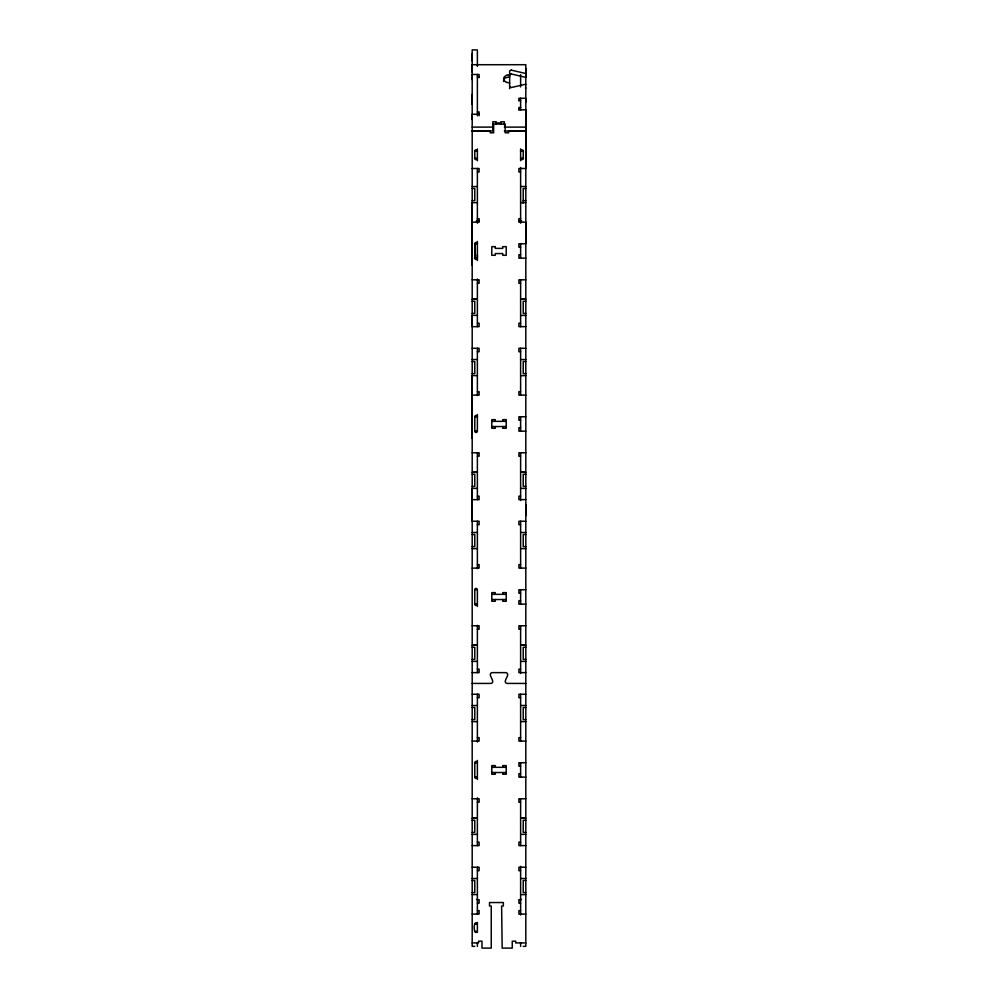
<?xml version="1.0" encoding="UTF-8"?>
<svg xmlns="http://www.w3.org/2000/svg" width="998" height="998" viewBox="0 0 998 998"><rect width="100%" height="100%" fill="white"/><g stroke="black" fill="none" stroke-linecap="round" stroke-linejoin="round"><path stroke-width="1.5" d="M472.191 77.058L472.191 79.628M472.191 438.371L472.191 375.61L477.381 375.61M472.191 265.381L472.191 202.619M472.191 94.386L472.191 946.366L474.786 946.366M472.191 72.168L472.191 70.87M472.191 53.605L472.191 104.328M474.786 255.775L474.786 258.183A1.297 1.297 0 0 0 476.083 259.48A1.297 1.297 0 0 0 477.381 258.183L477.381 254.577M477.381 64.708L477.381 65.993L477.381 49.9L472.191 49.9L472.191 61.003M525.809 515.405L525.809 506.747M525.809 102.108L525.809 98.253L518.898 98.253L518.898 100.823M525.809 68.563L525.809 77.32A1.746 1.16 0 0 1 525.435 77.283L511.4 74.014L509.953 74.538A1.746 1.173 0.3 0 0 509.666 75.174A1.746 1.16 -0.3 0 1 509.953 74.538M472.191 515.741L472.191 515.018M472.191 505.874L472.191 504.901M525.809 504.739L525.809 505.874M477.381 931.596C474.038 935.7 473.501 925.645 474.786 924.173A1.297 1.297 0 0 1 476.083 922.876A1.297 1.297 0 0 1 477.381 924.173L474.786 924.173M518.898 109.817L520.619 107.51L518.898 107.51L518.898 109.817L525.809 109.817L525.809 168.487L518.898 168.487L518.898 171.943L520.619 171.943M506.884 75.237L509.666 74.788M525.435 84.244A1.746 1.16 0 0 1 525.809 84.206L511.4 87.512A1.746 1.16 0.1 0 1 509.778 86.776L509.666 86.364M509.666 76.709L505.387 77.894A5.901 3.955 0.2 0 0 504.302 78.904L503.853 79.653A6.038 4.042 0.5 0 0 503.716 81.499M477.381 76.796L479.102 76.796M518.898 100.561L520.619 100.561M477.381 111.963L479.102 111.963L479.102 115.818M479.102 114.271L472.191 114.271L472.191 119.411M496.28 122.954L500.884 122.954M472.191 127.108L492.812 127.108M504.352 127.108L525.809 127.108M472.191 130.963L492.812 130.963L492.812 121.793L496.28 121.793L496.28 124.363M504.352 130.963L525.809 130.963M472.191 131.075L490.193 131.075L490.193 132.796L493.648 132.796L493.648 124.064L505.175 124.064L505.175 132.796L508.643 132.796L508.643 131.075L525.809 131.075M474.499 151.185L477.381 151.185M520.619 151.185L523.501 151.185M474.499 158.395L477.381 158.395M520.619 158.395L523.501 158.395M472.191 168.487L479.102 168.487L479.102 171.943L477.381 171.943M472.191 186.564L477.381 186.564M520.619 186.489L525.809 186.564M472.191 188.535L474.786 188.535L474.786 200.648L472.191 200.648M525.809 188.535L523.214 188.535L523.214 203.243M523.214 200.648L525.809 200.648M472.191 202.694L477.381 202.619M520.619 202.619L525.809 202.619M477.381 218.687L479.102 218.687L479.102 222.142L472.191 222.142M520.619 218.687L518.898 218.687L518.898 222.142L525.809 222.142L525.809 243.762L518.898 243.762L518.898 247.217L520.619 247.217M476.333 220.882L479.102 220.882M518.898 220.882L521.655 220.882M474.499 243.762L477.381 243.762A1.297 1.297 0 0 0 476.083 242.464A1.297 1.297 0 0 0 474.786 243.762L474.786 258.183L474.786 243.762M520.619 254.715L518.898 254.715L518.898 258.183L525.809 258.183M474.499 258.183L477.381 258.183M472.191 279.802L479.102 279.802L479.102 283.257L477.381 283.257M525.809 279.802L518.898 279.802L518.898 283.257L520.619 283.257M473.052 299.25L477.381 299.25L472.191 299.325M521.492 299.25L525.809 299.25L520.619 299.325M472.191 301.296L474.786 301.296L474.786 313.409L472.191 313.409M525.809 301.296L523.214 301.296L523.214 313.409L525.809 313.409M477.381 315.38L472.191 315.38L472.191 326.658L479.102 326.658L479.102 323.19L477.381 323.19M520.619 315.455L525.809 315.38M520.619 323.19L518.898 323.19L518.898 326.658L525.809 326.658M472.191 348.277L479.102 348.277L479.102 351.733L477.381 351.733M525.809 348.277L518.898 348.277L518.898 351.733L520.619 351.733M472.191 359.554L477.381 359.48M520.619 359.554L525.809 359.554M472.191 361.526L474.786 361.526L474.786 373.639L472.191 373.639M525.809 361.526L523.214 361.526L523.214 373.639L525.809 373.639M520.619 375.685L525.809 375.61M477.381 391.665L479.102 391.665L479.102 395.121L472.191 395.121M520.619 391.665L518.898 391.665L518.898 395.121L525.809 395.121M474.786 416.752L477.381 416.752A1.297 1.297 0 0 0 476.083 415.455A1.297 1.297 0 0 0 474.786 416.752L474.786 431.161A1.297 1.297 0 0 0 476.083 432.458A1.297 1.297 0 0 0 477.381 431.161L477.381 414.444M525.809 416.752L518.898 416.752L518.898 420.208L520.619 420.208M491.789 421.356L506.211 421.356M491.789 426.545L506.211 426.545M520.619 427.705L518.898 427.705L518.898 431.161L525.809 431.161M474.786 431.161L477.381 431.161M472.191 452.793L479.102 452.793L479.102 456.248L477.381 456.248M525.809 452.793L518.898 452.793L518.898 456.248L520.619 456.248M473.052 472.229L477.381 472.229M520.619 472.229L524.948 472.229M472.191 472.304L477.381 472.304M520.619 472.304L525.809 472.304M472.191 474.275L474.786 474.275L474.786 486.388L472.191 486.388M525.809 474.275L523.214 474.275L523.214 486.388L525.809 486.388M477.381 488.359L472.191 488.359L472.191 521.255L479.102 521.255L479.102 524.723L477.381 524.723M520.619 488.359L525.809 488.434M477.381 496.181L479.102 496.181L479.102 499.636L472.191 499.636M520.619 496.181L518.898 496.181L518.898 499.636L525.809 499.636M525.809 521.255L518.898 521.255L518.898 524.723L520.619 524.723M472.191 532.533L477.381 532.458M520.619 532.458L525.809 532.533M472.191 534.504L474.786 534.504L474.786 546.617L472.191 546.617M525.809 534.504L523.214 534.504L523.214 546.617L525.809 546.617M472.191 548.663L477.381 548.588M520.619 548.588L525.809 548.663M477.381 564.656L479.102 564.656L479.102 568.111L472.191 568.111M520.619 564.656L518.898 564.656L518.898 568.111L525.809 568.111M474.786 604.152L477.381 604.152A1.297 1.297 0 0 1 476.083 605.449A1.297 1.297 0 0 1 474.786 604.152L474.786 589.731L477.381 589.731L477.381 606.46M525.809 589.731L518.898 589.731L518.898 593.199L520.619 593.199M491.789 594.346L506.211 594.346M491.789 599.536L506.211 599.536M520.619 600.684L518.898 600.684L518.898 604.152L525.809 604.152M472.191 625.771L479.102 625.771L479.102 629.227L477.381 629.227M525.809 625.771L518.898 625.771L518.898 629.227L520.619 629.227M473.052 645.219L477.381 645.219L472.191 645.294M521.492 645.219L525.809 645.219L520.619 645.294M472.191 647.265L474.786 647.265L474.786 659.379L472.191 659.379M525.809 647.265L523.214 647.265L523.214 659.379L525.809 659.379M472.191 661.425L477.381 661.35M520.619 661.425L525.809 661.35M477.381 669.159L479.102 669.159L479.102 672.627L472.191 672.627M520.619 669.159L518.898 669.159L518.898 672.627L525.809 672.627M472.191 683.43L491.041 683.43C496.53 681.908 486.5 674.124 492.014 672.627L505.998 672.627C511.5 674.124 501.47 681.908 506.959 683.43L525.809 683.43M472.191 694.246L479.102 694.246L479.102 697.702L477.381 697.702M525.809 694.246L518.898 694.246L518.898 697.702L520.619 697.702M472.191 705.524L477.381 705.524M520.619 705.524L525.809 705.449M472.191 707.495L474.786 707.495L474.786 719.608L472.191 719.608M525.809 707.495L523.214 707.495L523.214 719.608L525.809 719.608M472.191 721.654L477.381 721.579M520.619 721.579L525.809 721.579M477.381 737.634L479.102 737.634L479.102 741.09L472.191 741.09M520.619 737.634L518.898 737.634L518.898 741.09L525.809 741.09M474.786 762.721L477.381 762.721A1.297 1.297 0 0 0 476.083 761.424A1.297 1.297 0 0 0 474.786 762.721L474.786 777.13A1.297 1.297 0 0 0 476.083 778.428A1.297 1.297 0 0 0 477.381 777.13L474.786 777.13M525.809 762.721L518.898 762.721L518.898 766.177L520.619 766.177M491.789 767.325L506.211 767.325M491.789 772.514L506.211 772.514M520.619 773.675L518.898 773.675L518.898 777.13L525.809 777.13M472.191 798.762L479.102 798.762L479.102 802.217L477.381 802.217M525.809 798.762L518.898 798.762L518.898 802.217L520.619 802.217M473.052 818.198L477.381 818.198L472.191 818.273M521.492 818.198L525.809 818.198L520.619 818.273M472.191 820.244L474.786 820.244L474.786 832.357L472.191 832.357M525.809 820.244L523.214 820.244L523.214 832.357L525.809 832.357M472.191 834.403L477.381 834.328M520.619 834.403L525.809 834.328M477.381 842.15L479.102 842.15L479.102 845.605L472.191 845.605M520.619 842.15L518.898 842.15L518.898 845.605L525.809 845.605M472.191 867.225L479.102 867.225L479.102 870.693L477.381 870.693M525.809 867.225L518.898 867.225L518.898 870.693L520.619 870.693M472.191 878.502L477.381 878.502M520.619 878.502L525.809 878.502M472.191 880.473L474.786 880.473L474.786 892.586L472.191 892.586M525.809 880.473L523.214 880.473L523.214 892.586L525.809 892.586M472.191 894.557L477.381 894.557M520.619 894.632L525.809 894.557M476.508 899.51L477.381 899.51M520.619 899.51L521.492 899.51M477.381 899.66L479.102 899.66L479.102 903.128L477.381 903.128M520.619 899.66L518.898 899.66L518.898 903.128L520.619 903.128M477.381 910.625L479.102 910.625L479.102 914.081L472.191 914.081M520.619 910.625L518.898 910.625L518.898 914.081L525.809 914.081M474.786 931.384L477.381 931.384M472.191 942.91L478.529 942.91L478.529 941.176L481.984 941.176L481.984 948.1L491.241 948.1L491.241 906.009L489.507 906.009L489.507 902.541L503.354 902.541L503.354 906.009L501.62 906.009L502.169 948.1L512.261 948.1L512.261 941.176L515.716 941.176L515.716 942.91L525.809 942.91M523.214 946.366L525.809 946.366L525.809 64.708L472.191 64.708L472.191 69.848M509.666 82.884L506.884 82.435M525.559 73.453L525.809 73.465A1.746 1.173 0 0 1 525.435 73.44L511.4 70.159M510.452 87.325L509.791 86.789M525.809 514.581L525.809 515.741M472.191 75.773L472.191 74.488L479.102 74.488L479.102 77.707M472.191 507.159L472.191 508.805M472.191 514.145L472.191 515.405M523.214 158.395L523.214 151.11A1.297 1.297 0 0 0 521.917 149.812A1.297 1.297 0 0 0 520.619 151.11M520.619 74.688L520.619 86.926M520.619 98.253L520.619 110.079M520.619 148.889L520.619 160.703M520.619 167.489L520.619 223.19M520.619 243.762L520.619 258.183M520.619 279.802L520.619 326.658M520.619 348.277L520.619 395.121M520.619 416.752L520.619 431.161M520.619 452.793L520.619 500.497M520.619 521.255L520.619 568.111M520.619 589.731L520.619 604.152M520.619 625.771L520.619 673.488M520.619 694.246L520.619 741.09M520.619 762.721L520.619 777.13M520.619 798.762L520.619 845.605M520.619 866.364L520.619 914.941M520.619 942.661L520.619 946.366M509.666 88.71L509.666 71.307A1.746 1.16 -0.3 0 1 509.953 70.683L510.452 70.347A1.746 1.16 -0.3 0 1 511.4 70.147M504.352 124.887L504.352 121.793L500.884 121.793L500.884 124.363M502.755 421.356L502.755 419.634L506.223 419.634L506.223 428.279L502.755 428.279L502.755 426.545M502.755 594.346L502.755 592.612L506.223 592.612L506.223 601.27L502.755 601.27L502.755 599.536M502.755 767.325L502.755 765.603L506.223 765.603L506.223 774.248L502.755 774.248L502.755 772.514M495.27 421.356L495.27 419.634L491.802 419.634L491.802 428.279L495.27 428.279L495.27 426.545M495.27 594.346L495.27 592.612L491.802 592.612L491.802 601.27L495.27 601.27L495.27 599.536M495.27 767.325L495.27 765.603L491.802 765.603L491.802 774.248L495.27 774.248L495.27 772.514M477.381 74.488L477.381 115.818M477.381 148.889L477.381 160.703M477.381 168.487L477.381 223.19M477.381 241.454L477.381 260.49M477.381 278.941L477.381 326.658M477.381 348.277L477.381 395.595M477.381 452.793L477.381 499.636M477.381 521.255L477.381 568.586M477.381 625.297L477.381 672.627M477.381 694.246L477.381 742.05M477.381 760.414L477.381 779.438M477.381 797.801L477.381 845.605M477.381 867.225L477.381 914.081M477.381 922.439L477.381 932.244M477.381 942.661L477.381 946.366M474.786 158.395L474.786 151.11A1.297 1.297 0 0 1 476.083 149.812A1.297 1.297 0 0 1 477.381 151.11M510.452 74.201A1.746 1.16 -0.3 0 1 511.388 74.002M525.435 88.086A1.746 1.173 0 0 1 525.809 88.061M506.872 82.447A5.888 3.93 0.1 0 1 505.375 81.711L504.04 80.327A6.05 4.042 0.3 0 1 503.84 77.719L504.289 76.971A5.863 3.905 -0.5 0 1 505.4 75.985A5.951 3.98 -0.1 0 1 506.897 75.249M477.381 158.32A1.297 1.297 0 0 1 476.083 159.618A1.297 1.297 0 0 1 474.786 158.32M523.214 158.32A1.297 1.297 0 0 1 521.917 159.618A1.297 1.297 0 0 1 520.619 158.32M474.786 589.731A1.297 1.297 0 0 1 476.083 588.433A1.297 1.297 0 0 1 477.381 589.731M495.27 246.643L491.802 246.643L491.802 255.301L495.27 255.301L495.27 253.567L502.755 253.567L502.755 255.301L506.223 255.301L506.223 246.643L502.755 246.643L502.755 248.377L495.27 248.377L495.27 246.643"/></g></svg>
